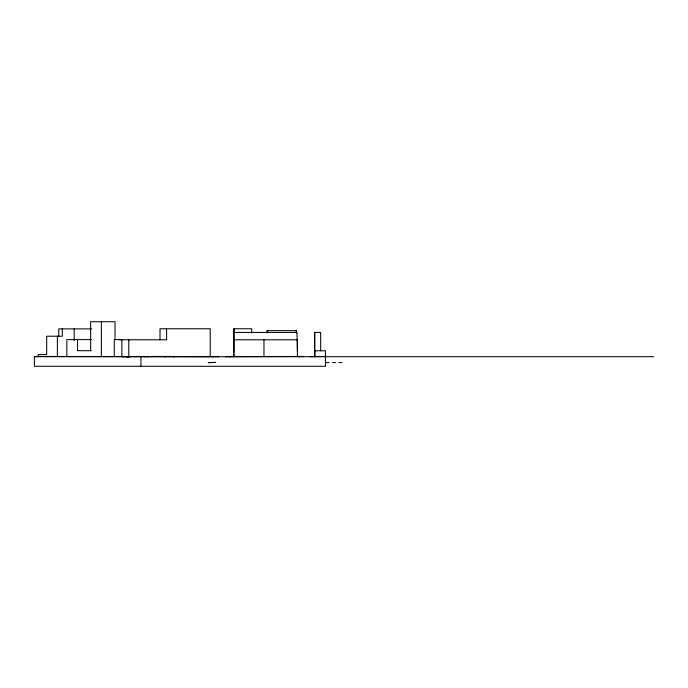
<?xml version="1.0" encoding="UTF-8"?>
<svg xmlns="http://www.w3.org/2000/svg" width="688" height="688" viewBox="0 0 688 688"><rect width="100%" height="100%" fill="white"/><g stroke="black" fill="none" stroke-linecap="round" stroke-linejoin="round"><path stroke-width="1.03" d="M233.903 354.346L233.903 356.694L233.903 328.761L251.645 328.761L251.645 333.061M233.903 352.815L233.903 328.761M210.227 356.694L210.227 328.761L160.003 328.761L160.003 339.769M211.646 356.694L213.065 356.444M303.098 356.444L225.741 356.694L227.16 356.444M229.285 356.694L230.704 356.694M303.064 356.694L301.619 356.444M129.249 356.694L130.84 356.444M131.606 356.444L129.912 356.444M137.299 356.444L134.323 356.694M138.744 356.444L139.931 356.444M127.641 356.694L129.413 356.694M129.378 356.694L130.737 356.694M213.306 356.444L211.887 356.444M125.491 356.694L128.45 356.694M138.658 356.444L136.955 356.444M173.006 356.694L174.649 356.694M91.607 328.881L58.781 328.881L58.781 336.217M233.903 332.433L297.001 332.433L297.388 350.777M91.263 339.588L66.831 339.588L66.831 356.694M119.316 339.769L166.591 339.769L166.591 328.761M233.903 339.769L297.397 339.769L297.397 356.694M91.074 350.691L77.52 350.691L77.52 339.588M217.21 356.444L218.638 356.694L34.4 356.444L34.4 366.3L325.458 366.3L325.458 350.777L314.76 350.777L314.76 332.433M325.458 356.444L310.142 356.694M210.227 356.565L152.383 356.444M34.4 356.694L653.6 356.694M325.82 362.576L329.062 362.576M332.313 362.576L335.563 362.576M338.806 362.576L342.056 362.576M296.872 356.453L299.271 356.694M165.911 356.694L164.269 356.694M231.065 356.444L232.484 356.444M208.808 356.444L210.468 356.444M126.601 356.694L128.269 356.694M297.844 356.453L299.409 356.694M215.086 356.444L213.667 356.694M320.668 350.777L320.668 332.433L314.588 332.433L314.588 356.694M314.992 350.777L314.992 356.694M296.382 332.743L296.382 330.653L266.927 330.653L266.927 332.777M296.313 330.653L296.313 332.743M267.658 330.653L267.658 332.743M263.968 339.769L263.968 356.694M225.741 356.444L225.741 356.694A2.941 0.499 -9.9 0 1 225.991 356.444M149.029 356.694L147.051 356.694M145.675 356.694L143.792 356.694M140.928 356.676L140.937 366.3M128.794 339.769L128.794 356.694M128.114 356.694L126.274 356.694M124.502 356.694L123.393 356.694M124.39 356.676L122.507 356.694M121.879 356.694L121.845 339.588L114.277 339.588L114.277 356.694M115.025 339.726L115.025 321.7L90.653 321.7L90.653 350.691M101.342 321.7L101.342 356.694M74.201 328.881L74.201 340.646M62.333 328.881L62.333 336.217L46.689 336.217L46.689 354.569L38.158 354.569L38.158 356.694M57.388 336.217L57.388 356.694M218.027 356.444A5.951 1.015 9.9 0 1 218.371 356.651M218.388 356.453A2.941 0.499 9.8 0 1 218.612 356.633M215.559 362.438L208.309 362.619L215.559 362.438"/></g></svg>
